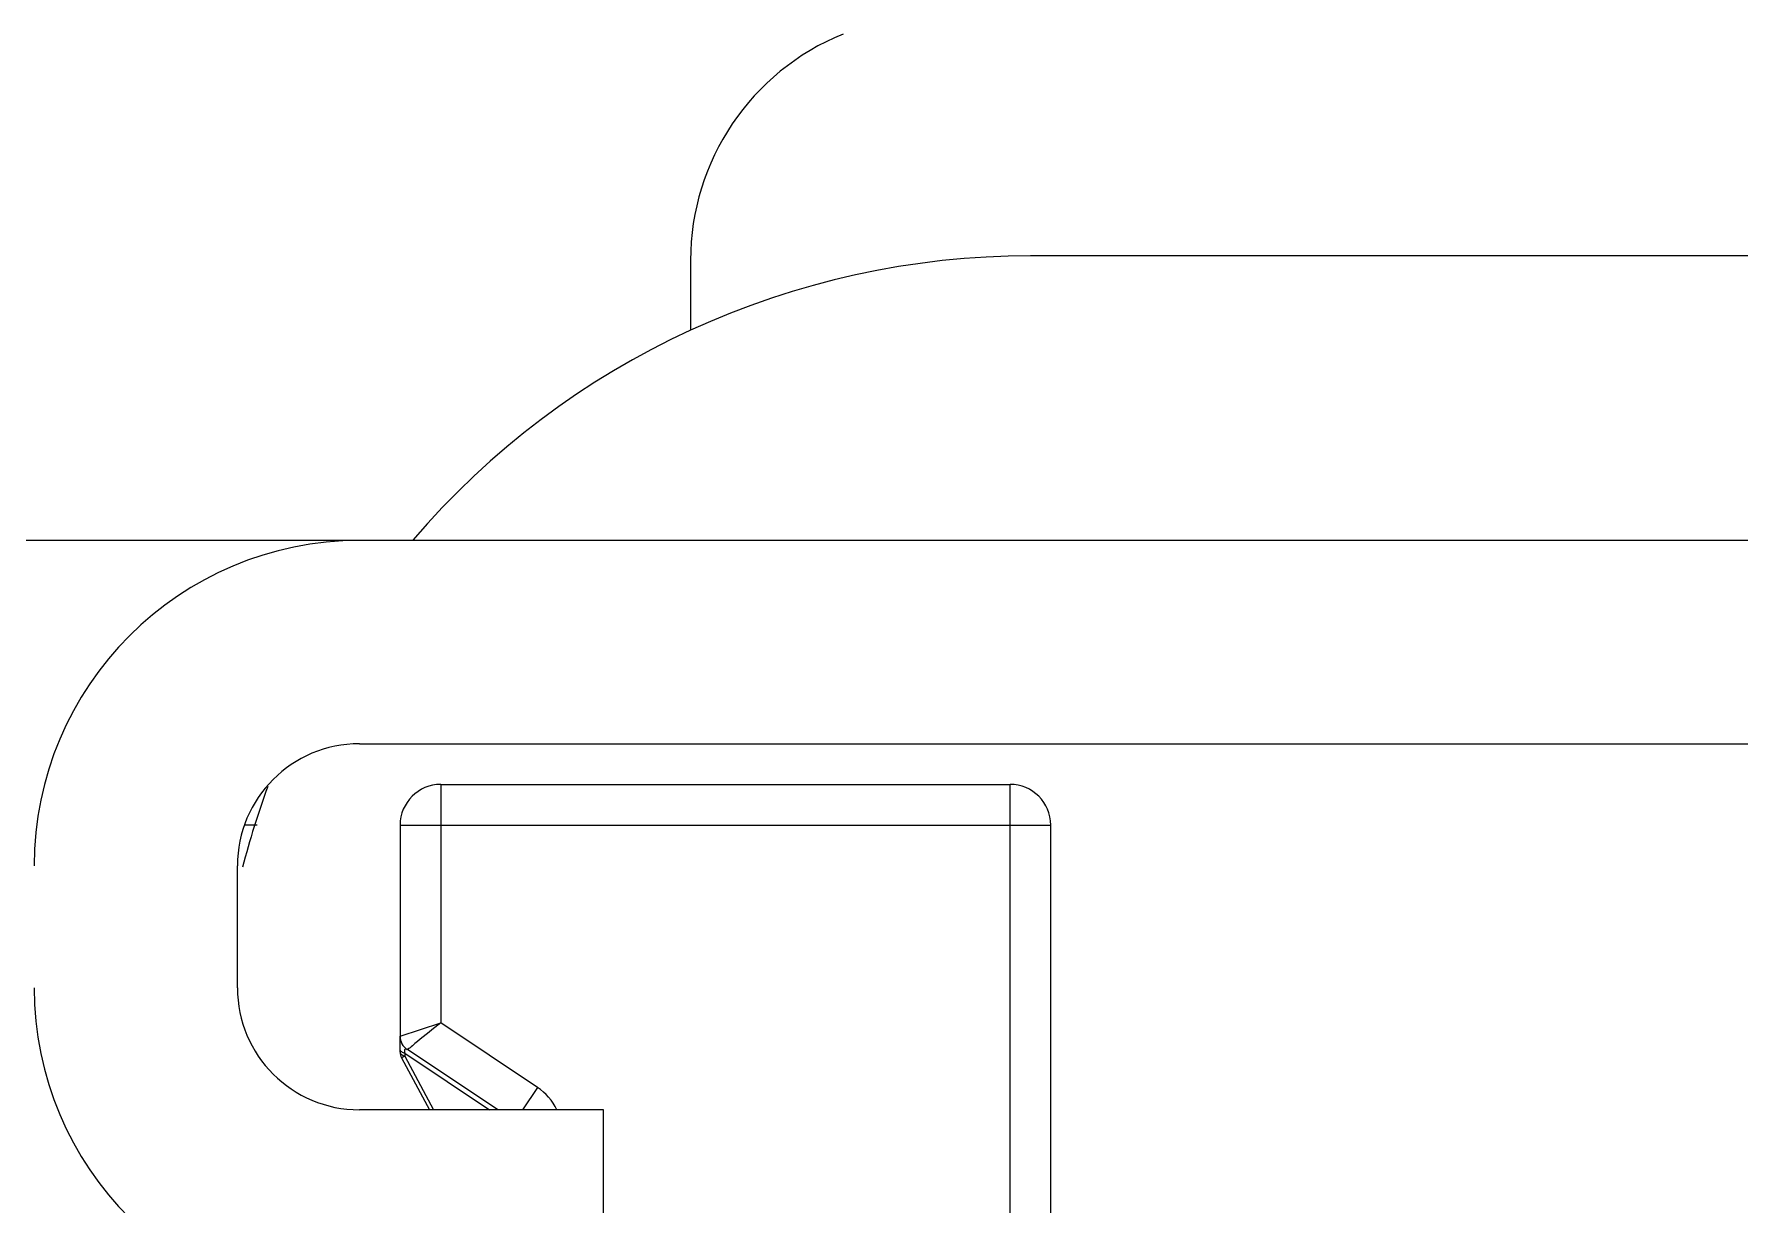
# Model space of a CAD drawing. Extents: x 1031190 to 1725648, y 733081 to 1571294.
# Drawn here: x 1162647.7 to 1162819.2, y 1227953.9 to 1228071.6 of the extents above; entities that cross this region are included whole.
import ezdxf

# ---------------------------------------------------------------- set-up
doc = ezdxf.new("R2010")
doc.units = 0
doc.header["$LTSCALE"] = 1000
doc.header["$MEASUREMENT"] = 0

msp = doc.modelspace()

# ---------------------------------------------------------------- linework, layer by layer
for p, q in [((1162713.64, 1228048.83), (1162713.64, 1228041.79)), ((1163091.61, 1228049.28), (1162747.83, 1228049.28)), ((1162950.22, 1228020.66), (1161956.69, 1228020.65)), ((1162680.36, 1228000.21), (1162950.22, 1228000.21)), ((1162688.54, 1227996.12), (1162688.54, 1227972.14)), ((1162688.54, 1227996.12), (1162745.78, 1227996.12)), ((1162745.78, 1227876.48), (1162745.78, 1227996.12)), ((1162670.06, 1227992.04), (1162668.85, 1227992.04)), ((1162684.45, 1227992.04), (1162684.45, 1227970.83)), ((1162684.45, 1227992.04), (1162749.87, 1227992.04)), ((1162749.87, 1227873.55), (1162749.87, 1227992.04)), ((1162668.09, 1227975.68), (1162668.09, 1227987.95)), ((1162684.45, 1227970.83), (1162688.54, 1227972.14)), ((1162698.26, 1227965.67), (1162688.54, 1227972.14)), ((1162684.45, 1227969.21), (1162684.45, 1227970.81)), ((1162684.45, 1227969.5), (1162684.45, 1227969.59)), ((1162694.26, 1227963.41), (1162685.18, 1227969.47)), ((1162684.91, 1227968.81), (1162684.59, 1227968.64)), ((1162684.59, 1227968.64), (1162687.39, 1227963.41)), ((1162684.71, 1227968.89), (1162684.87, 1227968.82)), ((1162684.91, 1227969.09), (1162684.91, 1227968.81)), ((1162684.91, 1227969.09), (1162693.43, 1227963.41)), ((1162684.91, 1227968.81), (1162687.8, 1227963.41)), ((1162698.26, 1227965.67), (1162696.75, 1227963.41)), ((1162704.89, 1227963.41), (1162680.36, 1227963.41)), ((1162704.89, 1227942.97), (1162704.89, 1227963.41))]:
    msp.add_line(p, q)
for centre, radius, start, end in [((1162738.18, 1228048.83), 24.53, 112.0243, 180), ((1162747.83, 1227967.5), 81.78, 90, 139.4173), ((1162680.36, 1227987.95), 32.71, 90, 180), ((1162680.36, 1227987.95), 12.27, 90, 180), ((1162747.83, 1227967.5), 81.78, 159.6685, 165.625), ((1162688.54, 1227992.04), 4.09, 90, 180), ((1162745.78, 1227992.04), 4.09, 0, 90), ((1162680.36, 1227975.68), 32.71, 180, 270), ((1162680.36, 1227975.68), 12.27, 180, 270), ((1162686.08, 1227970.83), 1.64, 180, 236.3099), ((1162685.68, 1227969.21), 1.23, 180, 208.1839), ((1162685.15, 1227969.7), 0.914, 238.1, 241.2862), ((1162685.41, 1227970.27), 1.55, 249.7906, 251.2256), ((1162695.08, 1227960.9), 5.72, 26.1204, 56.3099)]:
    msp.add_arc(centre, radius, start, end)
for points, knots in [([(1162688.54, 1227972.14), (1162687.75, 1227971.52), (1162686.61, 1227970.67), (1162685.54, 1227969.71), (1162685.18, 1227969.47)], [0, 0, 0, 0, 0.698346, 1, 1, 1, 1]), ([(1162684.5, 1227969.35), (1162684.49, 1227969.37), (1162684.46, 1227969.42), (1162684.45, 1227969.48), (1162684.45, 1227969.5)], [0, 0, 0, 0, 0.519543, 1, 1, 1, 1]), ([(1162684.91, 1227969.09), (1162684.87, 1227969.11), (1162684.72, 1227969.17), (1162684.57, 1227969.26), (1162684.5, 1227969.35)], [0, 0, 0, 0, 0.29815, 1, 1, 1, 1]), ([(1162685.18, 1227969.47), (1162685.12, 1227969.51), (1162684.83, 1227969.58), (1162684.89, 1227969.23), (1162684.91, 1227969.09)], [0, 0, 0, 0, 0.346904, 1, 1, 1, 1])]:
    msp.add_open_spline(points, degree=3, knots=knots)
msp.add_open_spline([(1162684.45, 1227969.21), (1162684.45, 1227969.09), (1162684.56, 1227968.98), (1162684.66, 1227968.92)], degree=3)

doc.saveas('drawing.dxf')
